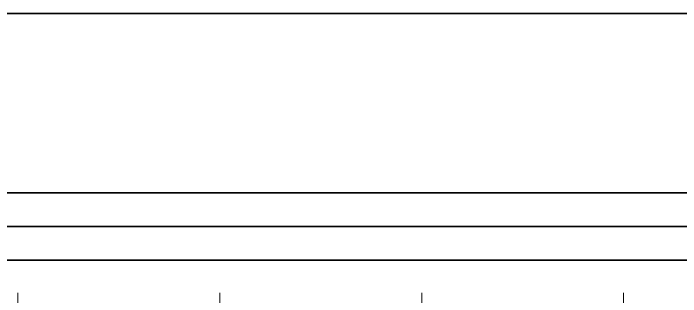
# Model space of a CAD drawing. Extents: x 6529560 to 6558080, y 5579316 to 5588131.
# Drawn here: x 6543799.64 to 6543819.47, y 5579684.72 to 5579693.15 of the extents above; entities that cross this region are included whole.
import ezdxf

# ---------------------------------------------------------------- set-up
doc = ezdxf.new("R2010")
doc.units = 0
doc.header["$MEASUREMENT"] = 0
doc.linetypes.add('ACAD_ISO10W100', pattern=[18, 12, -3, 0, -3])
doc.layers.add('arch_osie', color=181, linetype='CONTINUOUS', lineweight=5)
doc.layers.add('arch_powierzchnia', color=6, linetype='CONTINUOUS', lineweight=35)

msp = doc.modelspace()

# ---------------------------------------------------------------- linework, layer by layer
at = {"layer": 'arch_osie', "linetype": 'ACAD_ISO10W100', "ltscale": 0.3, "extrusion": (-4.94832e-09, -8.0265e-10, 1), "elevation": 0}
for points in [[(6543799.7765, 5579666.3192), (6543799.7765, 5579684.833)], [(6543811.7765, 5579666.3192), (6543811.7765, 5579684.833)]]:
    msp.add_lwpolyline(points, dxfattribs=at)
at = {"layer": 'arch_osie', "linetype": 'ACAD_ISO10W100', "ltscale": 0.3}
for points in [[(6543805.7765, 5579666.3192), (6543805.7765, 5579684.833)], [(6543817.7765, 5579666.3192), (6543817.7765, 5579684.833)]]:
    msp.add_lwpolyline(points, dxfattribs=at)
at = {"layer": 'arch_powierzchnia'}
for points in [[(6543241.5105, 5579440.4581), (6544098.1793, 5579440.4581), (6544098.1793, 5579693.1461), (6543241.5105, 5579693.1461)], [(6543698.6563, 5579440.4581), (6543891.5767, 5579440.4581), (6543891.5767, 5579693.1461), (6543698.6563, 5579693.1461)], [(6543698.6563, 5579546.379), (6543891.5767, 5579546.379), (6543891.5767, 5579693.1461), (6543698.6563, 5579693.1461)], [(6543741.2165, 5579687.8086), (6543858.3365, 5579687.8086), (6543858.3365, 5579666.6611), (6543741.2165, 5579666.6611)], [(6543742.2165, 5579686.8086), (6543857.3365, 5579686.8086), (6543857.3365, 5579667.6611), (6543742.2165, 5579667.6611)], [(6543743.2165, 5579685.8086), (6543856.3365, 5579685.8086), (6543856.3365, 5579668.6611), (6543743.2165, 5579668.6611)]]:
    msp.add_lwpolyline(points, close=True, dxfattribs=at)

doc.saveas('drawing.dxf')
